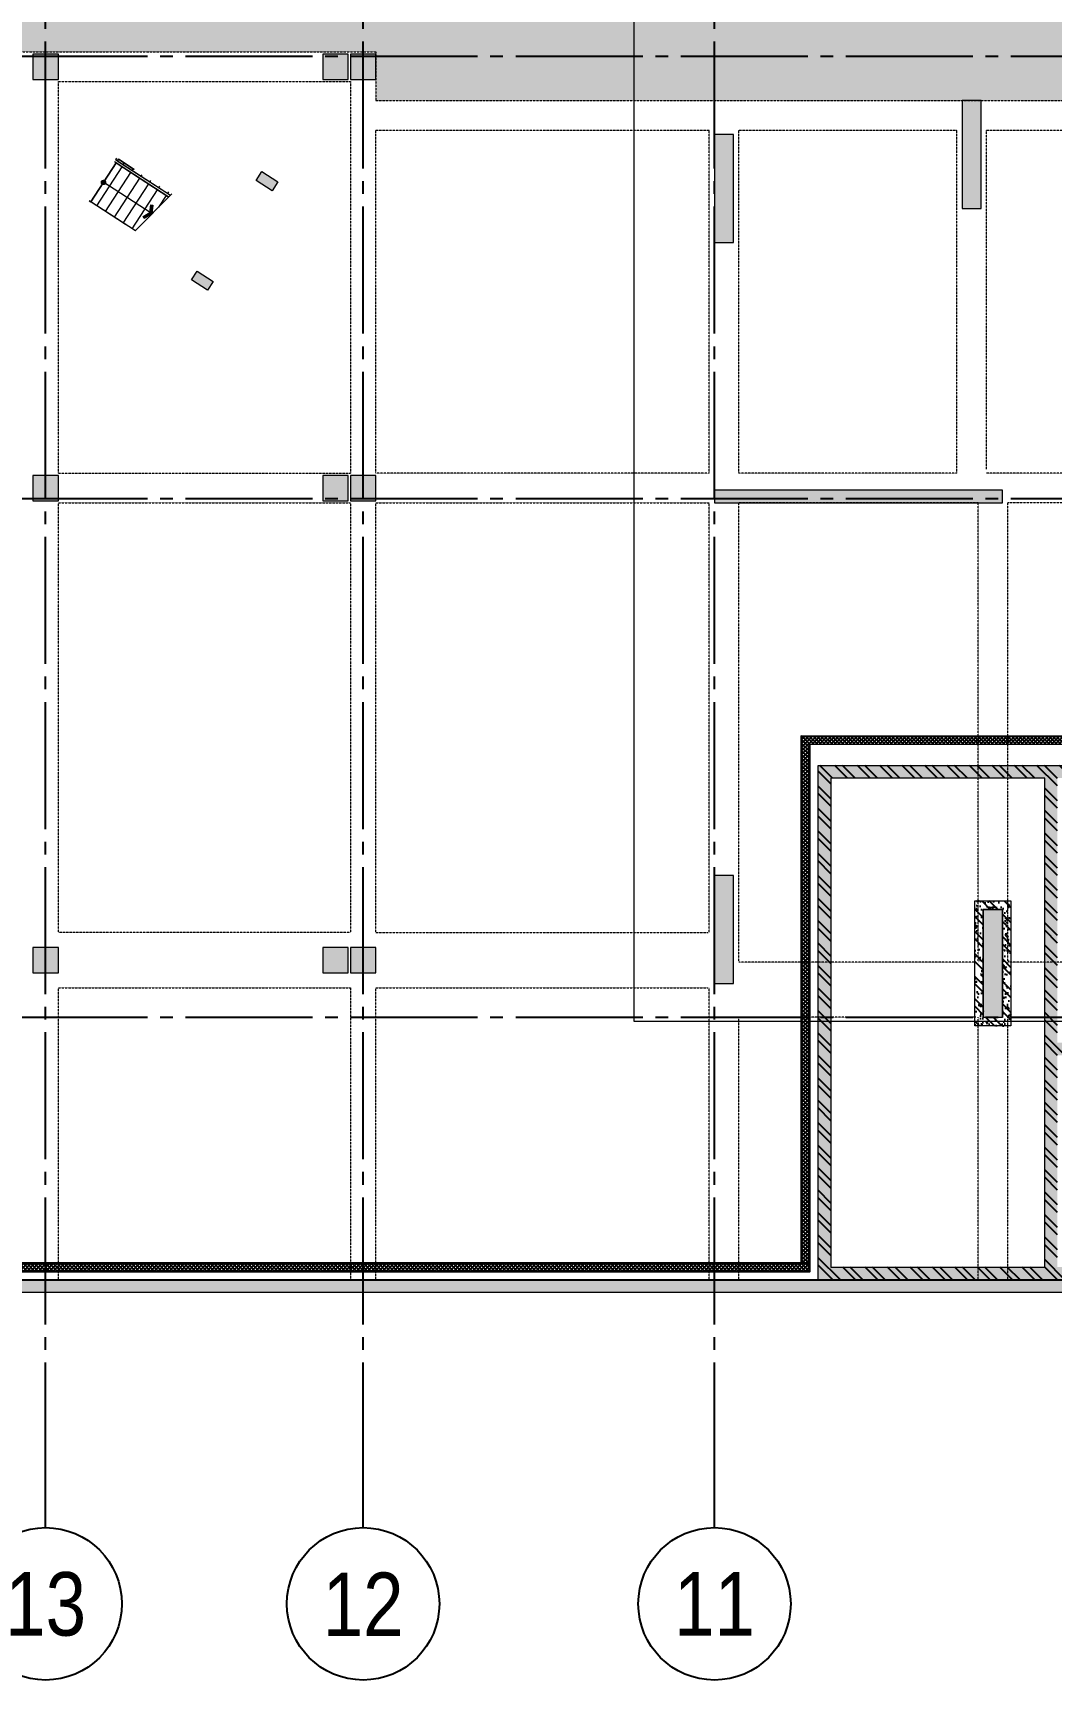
# Model space of a CAD drawing. Header units: millimetres. Extents: x 3014920 to 3563667, y -1638653 to -1356471.
# Drawn here: x 3287699 to 3311749, y -1539088 to -1500186 of the extents above; entities that cross this region are included whole.
import ezdxf
from ezdxf.enums import TextEntityAlignment as Align
from ezdxf.xclip import XClip

# ---------------------------------------------------------------- set-up
doc = ezdxf.new("R2010")
doc.units = ezdxf.units.MM
doc.header["$MEASUREMENT"] = 0
doc.header["$XCLIPFRAME"] = 0
for name, pattern in [('CHG_XX_Cot_Ham 2$0$MB_Luoi truc$0$HTT Hidden 21', [3, 2, -1]), ('CHG_XX_Damsan_Ham 2$0$CHG_XX_Damsan_Ham 2$0$HIDDEN', [0.375, 0.25, -0.125]), ('CHG_XX_Damsan_Ham 2$0$MB Ham 2$0$Hidden21', [3, 2, -1]), ('CHG_XX_Luoi truc$0$MB_Luoi truc$0$Center101', [13, 10, -1, 1, -1])]:
    doc.linetypes.add(name, pattern=pattern)
doc.layers.get('0').update_dxf_attribs({"lineweight": 9})
doc.layers.get('Defpoints').update_dxf_attribs({"color": 10, "lineweight": 0})
for name, color, linetype, lineweight, plot in [('CHG_XX_Cot_Ham 2$0$NS-Column-H2', 90, 'Continuous', 13, False), ('CHG_XX_Cot_Ham 2$0$NS-Column-H2 @ 1', 90, 'Continuous', 13, False), ('CHG_XX_Cot_Ham 2$0$NS-Column-H2 @ 150', 90, 'Continuous', 13, False)]:
    doc.layers.add(name, color=color, linetype=linetype, lineweight=lineweight, plot=plot)
for name, color, linetype, lineweight in [('CHG_XX_Cot_Ham 2$0$NS-DuongBao', 3, 'Continuous', 18), ('CHG_XX_Cot_Ham 2$0$NS-Hatch', 8, 'Continuous', 25), ('CHG_XX_Cot_Ham 2$0$NS-Pier-H2', 150, 'Continuous', 13), ('CHG_XX_Cot_Ham 2$0$NS-Pier-H2 @ 1', 150, 'Continuous', 13), ('CHG_XX_Cot_Ham 2$0$NS-Pier-H2 @ 150', 150, 'Continuous', 13), ("CHG_XX_Damsan_Ham 2$0$CHG_XX_Damsan_Ham 2$0$'S_General_Hidden_1 Thin", 1, 'CHG_XX_Damsan_Ham 2$0$CHG_XX_Damsan_Ham 2$0$HIDDEN', 18), ('CHG_XX_Damsan_Ham 2$0$CHG_XX_Damsan_Ham 2$0$CHG_XX_Damsan_Ham 2$0$Start net bao', 3, 'Continuous', 18), ('CHG_XX_Damsan_Ham 2$0$CHG_XX_Damsan_Ham 2$0$DBAO', 3, 'Continuous', 13), ('CHG_XX_Damsan_Ham 2$0$CHG_XX_Damsan_Ham 2$0$DTE-MEP-H-SLAB TEXT', 3, 'Continuous', 0), ('CHG_XX_Damsan_Ham 2$0$CHG_XX_Damsan_Ham 2$0$mach ngung thi cong', 6, 'Continuous', 13), ('CHG_XX_Damsan_Ham 2$0$CHG_XX_Damsan_Ham 2$0$Start hatch', 8, 'Continuous', 25), ('CHG_XX_Damsan_Ham 2$0$CHG_XX_Damsan_Ham 2$0$Start net bao', 3, 'Continuous', 18), ('CHG_XX_Damsan_Ham 2$0$CHG_XX_Damsan_Ham 2$0$Start vach', 6, 'Continuous', 25), ('CHG_XX_Damsan_Ham 2$0$DTE-MEP-H-SLAB TEXT', 3, 'Continuous', 0), ('CHG_XX_Damsan_Ham 2$0$HATCH', 57, 'Continuous', 9), ('CHG_XX_Damsan_Ham 2$0$mach ngung thi cong', 6, 'Continuous', 13), ('CHG_XX_Damsan_Ham 2$0$Start vach', 6, 'Continuous', 25), ('CHG_XX_Damsan_Ham 2$0$tam cap ram', 8, 'Continuous', 5)]:
    doc.layers.add(name, color=color, linetype=linetype, lineweight=lineweight)
for name, color, linetype in [("CHG_XX_Damsan_Ham 2$0$CHG_XX_Damsan_Ham 2$0$'S_General_Hatch_8", 8, 'Continuous'), ('CHG_XX_Damsan_Ham 2$0$CHG_XX_Damsan_Ham 2$0$MEP-00-GENERAL-35', 2, 'Continuous'), ('CHG_XX_Damsan_Ham 2$0$DTE-MEP-REVISION-1', 2, 'Continuous'), ('CHG_XX_Damsan_Ham 2$0$MB Ham 2$0$Staircase', 30, 'Continuous'), ('CHG_XX_Damsan_Ham 2$0$MB Ham 2$0$Staircase Hidden', 34, 'CHG_XX_Damsan_Ham 2$0$MB Ham 2$0$Hidden21'), ('CHG_XX_Damsan_Ham 2$0$MEP-00-GENERAL-35', 2, 'Continuous'), ('CHG_XX_Luoi truc$0$Grid', 34, 'Continuous'), ('CHG_XX_Luoi truc$0$Grid Line', 8, 'CHG_XX_Luoi truc$0$MB_Luoi truc$0$Center101')]:
    doc.layers.add(name, color=color, linetype=linetype)
doc.styles.add('CHG_XX_Luoi truc$0$MB_Luoi truc$0$Grid A-F$0$VNI-HelveCB', font='VHELVCB_0.TTF')
pattern_1 = [(50, (-50, -50), (358.6301, -31.37607), [37.5, -412.5]), (355, (-50, -50), (-69.3757, 376.0961), [30, -330]), (100.45144, (-20.1, -52.6), (289.2544, 344.72), [31.8701, -350.57106]), (46.1842, (-50, 50), (533.6207, -82.7596), [56.25, -618.75]), (96.63564, (-5.53, 43.1), (467.331, 487.0593), [47.8052, -525.8569]), (351.18416, (-50, 50), (467.331, 487.0593), [45, -495]), (21, (0, 25), (298.4535, -201.30945), [37.5, -412.5]), (326, (0, 25), (121.6577, 362.575), [30, -330]), (71.45144, (24.87, 8.22), (420.1112, 161.2656), [31.8701, -350.57106]), (37.5, (-50, -50), (6.07993, 166.44693), [0, -326, 0, -335, 0, -331.25]), (7.5, (-50, -50), (131.53477, 197.20586), [0, -191, 0, -318.5, 0, -126.25]), (327.5, (-161.5, -50), (266.91122, -11.27744), [0, -125, 0, -390, 0, -517.5]), (317.5, (-211.5, -50), (291.5931, 50.0525), [0, -162.5, 0, -259, 0, -367.5])]

# ---------------------------------------------------------------- blocks, each defined once
blk = doc.blocks.new('*U2896')
at = {"layer": 'CHG_XX_Cot_Ham 2$0$NS-Column-H2 @ 1'}
h = blk.add_hatch(color=256, dxfattribs=at)
h.dxf.hatch_style = 1
h.paths.add_polyline_path([(-300, -300), (-300, 300), (300, 300), (300, -300)])
at = {"layer": 'CHG_XX_Cot_Ham 2$0$NS-Column-H2 @ 150'}
h = blk.add_hatch(color=256, dxfattribs=at)
h.dxf.hatch_style = 1
h.paths.add_polyline_path([(-300, -300), (-300, 300), (300, 300), (300, -300)])
blk = doc.blocks.new('CHG_XX_Cot_Ham 2$0$HoBoi_C600x600')
at = {"layer": 'CHG_XX_Cot_Ham 2$0$NS-Column-H2'}
blk.add_lwpolyline([(300, -300), (300, 300), (-300, 300), (-300, -300)], close=True, dxfattribs=at)
blk.add_blockref('*U2896', (0, 0), dxfattribs=at)
blk = doc.blocks.new('*U2895')
at = {"layer": 'CHG_XX_Cot_Ham 2$0$NS-Pier-H2 @ 1'}
h = blk.add_hatch(color=256, dxfattribs=at)
h.dxf.hatch_style = 1
h.paths.add_polyline_path([(450, 0), (0, 0), (0, -2550), (450, -2550)])
at = {"layer": 'CHG_XX_Cot_Ham 2$0$NS-Pier-H2 @ 150'}
h = blk.add_hatch(color=256, dxfattribs=at)
h.dxf.hatch_style = 1
h.paths.add_polyline_path([(450, 0), (0, 0), (0, -2550), (450, -2550)])
blk = doc.blocks.new('CHG_XX_Cot_Ham 2$0$Block A_C450x2250')
at = {"layer": 'CHG_XX_Cot_Ham 2$0$NS-Pier-H2'}
blk.add_lwpolyline([(450, -2550), (0, -2550), (0, 0), (450, 0)], close=True, dxfattribs=at)
blk.add_blockref('*U2895', (0, 0), dxfattribs=at)
blk = doc.blocks.new('*U2889')
at = {"layer": 'CHG_XX_Luoi truc$0$Grid Line'}
blk.add_line((0, 0), (0, 608), dxfattribs=at)
at = {"layer": 'CHG_XX_Luoi truc$0$Grid', "lineweight": -2, "style": 'CHG_XX_Luoi truc$0$MB_Luoi truc$0$Grid A-F$0$VNI-HelveCB'}
for tag, p in [('GRIDSUB', (0, 617)), ('GRID', (0, -9))]:
    blk.add_attdef(tag, text='', height=5, dxfattribs=at).set_placement(p, align=Align.MIDDLE)
blk = doc.blocks.new('*U2891')
at = {"layer": 'CHG_XX_Luoi truc$0$Grid', "lineweight": -2}
blk.add_line((0, -3), (0, 0), dxfattribs=at)
blk.add_circle((0, -9), 6, dxfattribs=at)
at = {"layer": 'CHG_XX_Luoi truc$0$Grid Line'}
blk.add_line((0, 0), (0, 438), dxfattribs=at)
at = {"layer": 'CHG_XX_Luoi truc$0$Grid', "lineweight": -2, "style": 'CHG_XX_Luoi truc$0$MB_Luoi truc$0$Grid A-F$0$VNI-HelveCB'}
for tag, p in [('GRIDSUB', (0, 447)), ('GRID', (0, -9))]:
    blk.add_attdef(tag, text='', height=5, dxfattribs=at).set_placement(p, align=Align.MIDDLE)
blk = doc.blocks.new('CHG_XX_Luoi truc')
at = {"layer": 'CHG_XX_Luoi truc$0$Grid', "xscale": 300, "yscale": 300, "zscale": 300}
for p in [(76850, -12747), (87300, -12747), (99550, -12747)]:
    blk.add_blockref('*U2889', p, dxfattribs=at)
at = {"layer": 'CHG_XX_Luoi truc$0$Grid'}
ref = blk.add_blockref('*U2891', (110703, 73850), dxfattribs=dict(at, xscale=300.0000000000013, yscale=300.0000000000013, zscale=300.0000000000013, rotation=90))
ref.add_attrib('GRID', '11', dxfattribs={"lineweight": -2, "height": 1500, "rotation": 90, "style": 'CHG_XX_Luoi truc$0$MB_Luoi truc$0$Grid A-F$0$VNI-HelveCB'}).set_placement((113403, 73850), align=Align.MIDDLE)
ref = blk.add_blockref('*U2891', (110703, 65550), dxfattribs=dict(at, xscale=300.0000000000013, yscale=300.0000000000013, zscale=300.0000000000013, rotation=90))
ref.add_attrib('GRID', '12', dxfattribs={"lineweight": -2, "height": 1500, "rotation": 90, "style": 'CHG_XX_Luoi truc$0$MB_Luoi truc$0$Grid A-F$0$VNI-HelveCB'}).set_placement((113403, 65550), align=Align.MIDDLE)
ref = blk.add_blockref('*U2891', (110703, 58050), dxfattribs=dict(at, xscale=300.0000000000013, yscale=300.0000000000013, zscale=300.0000000000013, rotation=90))
ref.add_attrib('GRID', '13', dxfattribs={"lineweight": -2, "height": 1500, "rotation": 90, "style": 'CHG_XX_Luoi truc$0$MB_Luoi truc$0$Grid A-F$0$VNI-HelveCB'}).set_placement((113403, 58050), align=Align.MIDDLE)
blk = doc.blocks.new('CHG_XX_Cot_Ham 2')
at = {"layer": 'CHG_XX_Cot_Ham 2$0$NS-Column-H2'}
h = blk.add_hatch(color=256, dxfattribs=at)
h.paths.add_polyline_path([(79820.7, 63534.7), (80030.4, 63398.6), (79785.5, 63021.1), (79575.7, 63157.1)])
h.paths.add_polyline_path([(82169.6, 62010.7), (82379.3, 61874.6), (82134.4, 61497.1), (81924.7, 61633.2)])
at = {"layer": 'CHG_XX_Cot_Ham 2$0$NS-Hatch'}
h = blk.add_hatch(dxfattribs=at)
h.set_pattern_fill('ANSI32', color=256, scale=1000, style=0)
h.paths.add_polyline_path([(93600, 76300), (105750.8, 76300), (105750.8, 127475), (93600, 127475)])
h.paths.add_polyline_path([(93900, 107200), (93900, 112700), (105450.8, 112700), (105450.8, 107200)], flags=16)
h.paths.add_polyline_path([(101300.8, 106900), (101300.8, 99800), (93900, 99800), (93900, 106900)], flags=16)
h.paths.add_polyline_path([(93900, 113000), (93900, 118675), (105450.8, 118675), (105450.8, 113000)], flags=16)
h.paths.add_polyline_path([(101600.8, 106900), (105450.8, 106900), (105450.8, 92450), (93900, 92450), (93900, 99500), (101600.8, 99500)], flags=16)
h.paths.add_polyline_path([(93900, 118975), (93900, 122500), (95950, 122500), (95950, 118975)], flags=16)
h.paths.add_polyline_path([(96250, 118975), (96250, 127175), (105450.8, 127175), (105450.8, 118975)], flags=16)
h.paths.add_polyline_path([(100150.8, 92150), (100150.8, 87350), (93900, 87350), (93900, 92150)], flags=16)
h.paths.add_polyline_path([(93900, 122800), (93900, 127175), (95950, 127175), (95950, 122800)], flags=16)
h.paths.add_polyline_path([(100450.8, 92150), (105450.8, 92150), (105450.8, 81950), (100450.8, 81950)], flags=16)
h.paths.add_polyline_path([(100150.8, 87050), (100150.8, 81950), (93900, 81950), (93900, 87050)], flags=16)
h.paths.add_polyline_path([(105450.8, 81650), (105450.8, 76600), (93900, 76600), (93900, 81650)], flags=16)
h = blk.add_hatch(dxfattribs=at)
h.set_pattern_fill('AR-CONC', color=256, scale=50)
h.set_pattern_definition(pattern_1)
h.paths.add_polyline_path([(105750, 127475), (93600, 127475), (93600, 76300), (105750.8, 76300)])
h.paths.add_polyline_path([(93900, 107200), (93900, 112700), (105450.8, 112700), (105450.8, 107200)], flags=16)
h.paths.add_polyline_path([(101300.8, 106900), (101300.8, 99800), (93900, 99800), (93900, 106900)], flags=16)
h.paths.add_polyline_path([(93900, 113000), (93900, 118675), (105450.8, 118675), (105450.8, 113000)], flags=16)
h.paths.add_polyline_path([(101600.8, 106900), (105450.8, 106900), (105450.8, 92450), (93900, 92450), (93900, 99500), (101600.8, 99500)], flags=16)
h.paths.add_polyline_path([(93900, 118975), (93900, 122500), (95950, 122500), (95950, 118975)], flags=16)
h.paths.add_polyline_path([(96250, 118975), (96250, 127175), (105450.8, 127175), (105450.8, 118975)], flags=16)
h.paths.add_polyline_path([(100150.8, 92150), (100150.8, 87350), (93900, 87350), (93900, 92150)], flags=16)
h.paths.add_polyline_path([(93900, 122800), (93900, 127175), (95950, 127175), (95950, 122800)], flags=16)
h.paths.add_polyline_path([(100450.8, 92150), (105450.8, 92150), (105450.8, 81950), (100450.8, 81950)], flags=16)
h.paths.add_polyline_path([(100150.8, 87050), (100150.8, 81950), (93900, 81950), (93900, 87050)], flags=16)
h.paths.add_polyline_path([(105450.8, 81650), (105450.8, 76600), (93900, 76600), (93900, 81650)], flags=16)
h = blk.add_hatch(dxfattribs=at)
h.set_pattern_fill('AR-CONC', color=256, scale=50)
h.set_pattern_definition(pattern_1)
h.paths.add_polyline_path([(99550.8, 80200), (97000.8, 80200), (97000.8, 80650), (99550.8, 80650)], flags=16)
h.paths.add_polyline_path([(99750.8, 80000), (96800.8, 80000), (96800.8, 80850), (99750.8, 80850)])
h = blk.add_hatch(dxfattribs=at)
h.set_pattern_fill('ANSI32,_O', color=256, scale=1000)
h.set_pattern_definition([(45, (-2213768.6, 546866.82), (-265.16504, 265.16504), []), (45, (-2213591.8, 546866.82), (-265.16504, 265.16504), [])])
h.paths.add_polyline_path([(96800.8, 80000), (99750.8, 80000), (99750.8, 80850), (96800.8, 80850)])
h.paths.add_polyline_path([(97000.8, 80200), (99550.8, 80200), (99550.8, 80650), (97000.8, 80650)], flags=16)
at = {"layer": 'CHG_XX_Cot_Ham 2$0$NS-Pier-H2'}
h = blk.add_hatch(color=256, dxfattribs=at)
h.dxf.hatch_style = 1
h.paths.add_polyline_path([(99639.2, 163400), (-10900, 163400), (-10900, 85450), (-300, 85450), (-300, 84050), (32350, 84050), (32350, -9000), (103575.5, -9000), (106050, -6022), (106050, 158254.3)])
h.paths.add_polyline_path([(99533.7, 163100), (105750, 158110.4), (105750, 90450), (105650, 90450), (105750, 90450), (105750, 13850), (105750, 13722.3), (105750, -5913.6), (103434.7, -8700), (93599.8, -8700), (93299.8, -8700), (32650, -8700), (32650, 84350), (0, 84350), (0, 85750), (-10600, 85750), (-10600, 163100), (93600, 163100)], flags=16)
h = blk.add_hatch(color=256, dxfattribs=at)
h.dxf.hatch_style = 1
h.paths.add_polyline_path([(87402.9, 80650), (87102.9, 80650), (87102.9, 73850), (87402.9, 73850)])
at = {"layer": 'CHG_XX_Cot_Ham 2$0$NS-Column-H2'}
for points in [[(79820.7, 63534.7), (80030.4, 63398.6), (79785.5, 63021.1), (79575.7, 63157.1), (79820.7, 63534.7)], [(82169.6, 62010.7), (82379.3, 61874.6), (82134.4, 61497.1), (81924.7, 61633.2), (82169.6, 62010.7)]]:
    blk.add_lwpolyline(points, dxfattribs=at)
at = {"layer": 'CHG_XX_Cot_Ham 2$0$NS-DuongBao'}
for points in [[(93600, 127475), (105750.8, 127475), (105750.8, 76300), (93600, 76300)], [(105450.8, 81650), (93900, 81650), (93900, 76600), (105450.8, 76600)], [(99750.8, 80000), (96800.8, 80000), (96800.8, 80850), (99750.8, 80850)]]:
    blk.add_lwpolyline(points, close=True, dxfattribs=at)
at = {"layer": 'CHG_XX_Cot_Ham 2$0$NS-Pier-H2'}
for p, q in [((106050, 158254.3), (106050, -6022)), ((105750, 90450), (105750, 13850))]:
    blk.add_line(p, q, dxfattribs=at)
at = {"layer": 'CHG_XX_Cot_Ham 2$0$NS-Pier-H2', "linetype": 'CHG_XX_Cot_Ham 2$0$MB_Luoi truc$0$HTT Hidden 21'}
blk.add_lwpolyline([(99639.2, 163400), (106050, 158254.3), (106050, -6022), (103575.5, -9000), (32350, -9000), (32350, 84050), (-300, 84050), (-300, 85450), (-10900, 85450), (-10900, 163400)], close=True, dxfattribs=at)
at = {"layer": 'CHG_XX_Cot_Ham 2$0$NS-Pier-H2'}
for points in [[(87400, 80650), (87100, 80650), (87100, 73850), (87400, 73850)], [(99550.8, 80200), (97000.8, 80200), (97000.8, 80650), (99550.8, 80650)]]:
    blk.add_lwpolyline(points, close=True, dxfattribs=at)
at = {"layer": 'CHG_XX_Cot_Ham 2$0$NS-Column-H2'}
for p in [(77100, 65550), (87050, 65550), (98200, 65550), (77100, 64900), (87050, 64900), (98200, 64900), (77100, 58050), (87050, 58050), (98200, 58050)]:
    blk.add_blockref('CHG_XX_Cot_Ham 2$0$HoBoi_C600x600', p, dxfattribs=at)
at = {"layer": 'CHG_XX_Cot_Ham 2$0$NS-Pier-H2'}
blk.add_blockref('CHG_XX_Luoi truc', (0, 0), dxfattribs=at)
at = {"layer": 'CHG_XX_Cot_Ham 2$0$NS-Pier-H2', "xscale": -1, "rotation": 90}
for p in [(97000, 80650), (77900, 80150), (78700, 74300), (96200, 74300)]:
    blk.add_blockref('CHG_XX_Cot_Ham 2$0$Block A_C450x2250', p, dxfattribs=at)
blk = doc.blocks.new('CHG_XX_Damsan_Ham 2$0$CHG_XX_Damsan_Ham 2$0$sdfsgdh')
at = {"layer": 'CHG_XX_Damsan_Ham 2$0$CHG_XX_Damsan_Ham 2$0$Start hatch', "ltscale": 0.5}
h = blk.add_hatch(dxfattribs=at)
h.set_pattern_fill('ANSI37', color=256, scale=500)
h.paths.add_polyline_path([(103800, -76625), (103600, -76625), (103600, -85000), (116050, -85000), (116050, -84800), (103800, -84800)])
h.paths.add_polyline_path([(102287, -77624), (102487, -77624), (102487, -74225), (103600, -74225), (103600, -74025), (102287, -74025)])
h = blk.add_hatch(dxfattribs=at)
h.set_pattern_fill('ANSI37', color=256, scale=500)
h.paths.add_polyline_path([(116250, -84800), (116050, -84800), (116050, -123126), (116250, -123126)])
at = {"layer": 'CHG_XX_Damsan_Ham 2$0$CHG_XX_Damsan_Ham 2$0$MEP-00-GENERAL-35'}
for points in [[(116250, -123126), (116250, -84800)], [(116050, -122926), (116050, -85000)]]:
    blk.add_lwpolyline(points, dxfattribs=at)
at = {"layer": 'CHG_XX_Damsan_Ham 2$0$DTE-MEP-H-SLAB TEXT', "color": 2, "ltscale": 0.5, "flags": 128}
for points in [[(103600, -85000), (103600, -76625)], [(103800, -84800), (103800, -76625)]]:
    blk.add_lwpolyline(points, dxfattribs=at)
at = {"layer": 'CHG_XX_Damsan_Ham 2$0$DTE-MEP-REVISION-1', "ltscale": 0.5}
blk.add_line((103600, -85000), (116050, -85000), dxfattribs=at)
at = {"layer": 'CHG_XX_Damsan_Ham 2$0$MEP-00-GENERAL-35'}
for points in [[(116250, -123126), (116250, -84800), (103800, -84800)], [(116050, -122926), (116050, -84800)]]:
    blk.add_lwpolyline(points, dxfattribs=at)
blk = doc.blocks.new('CHG_XX_Damsan_Ham 2$0$MB Ham 2$0$Arrow 60')
at = {"linetype": 'ByBlock', "lineweight": -2}
h = blk.add_hatch(color=0, dxfattribs=at)
h.paths.add_polyline_path([(1.88, 0.94), (1.65, 1.38), (0, 0.56), (-1.65, 1.38), (-1.88, 0.94), (0, 0)], flags=17)
h.paths.add_polyline_path([(1.65, 1.38), (1.88, 0.94), (0, 0), (-1.88, 0.94), (-1.65, 1.38), (0, 0.56)])
blk.add_hatch(color=0, dxfattribs=at).paths.add_polyline_path([(1.65, 1.38), (1.88, 0.94), (0, 0), (-1.88, 0.94), (-1.65, 1.38), (0, 0.56)])
at = {"color": 0, "linetype": 'ByBlock', "lineweight": -2}
blk.add_lwpolyline([(1.65, 1.38), (1.88, 0.94), (0, 0), (-1.88, 0.94), (-1.65, 1.38), (0, 0.56)], close=True, dxfattribs=at)
blk = doc.blocks.new('CHG_XX_Damsan_Ham 2$0$MB Ham 2$0$Dot')
at = {"linetype": 'ByBlock', "lineweight": -2}
h = blk.add_hatch(color=0, dxfattribs=at)
edge = h.paths.add_edge_path()
edge.add_arc((0, 0), 0.5, 0, 360)
at = {"color": 0, "linetype": 'ByBlock', "lineweight": -2}
blk.add_line((0, -1), (0, 1), dxfattribs=at)
blk.add_circle((0, 0), 0.5, dxfattribs=at)
blk = doc.blocks.new('*U2826')
at = {"layer": 'CHG_XX_Damsan_Ham 2$0$tam cap ram'}
h = blk.add_hatch(dxfattribs=at)
h.set_pattern_fill('_USER', color=256, scale=250, angle=90, pattern_type=0)
h.set_pattern_definition([(90, (2200, 2550), (-250, 2e-14), [])])
h.paths.add_polyline_path([(1200, 2550), (3200, 2550), (3200, 1450), (1200, 1450)])
h.paths.add_polyline_path([(1200, 1400), (3200, 1400), (3200, 1350), (1200, 1350)])
h.paths.add_polyline_path([(1200, 1200), (3200, 1200), (3200, 1150), (1200, 1150)])
h.paths.add_polyline_path([(1200, 1100), (3200, 1100), (3200, 0), (1200, 0)])
at = {"layer": 'CHG_XX_Damsan_Ham 2$0$MB Ham 2$0$Staircase'}
for p, q in [((1200, 0), (1200, 1100)), ((3200, 0), (3200, 1100)), ((0, 0), (4400, 0))]:
    blk.add_line(p, q, dxfattribs=at)
at = {"layer": 'CHG_XX_Damsan_Ham 2$0$MB Ham 2$0$Staircase Hidden'}
for p, q in [((4400, 2550), (4400, 0)), ((4400, 1200), (4400, 1350))]:
    blk.add_line(p, q, dxfattribs=at)
at = {"layer": 'CHG_XX_Damsan_Ham 2$0$tam cap ram'}
for p, q in [((0, 0), (0, 2550)), ((0, 2550), (4400, 2550)), ((1200, 1450), (1200, 2550)), ((1598, 1350), (1848, 2550)), ((1700, 1350), (1950, 2550)), ((3200, 1450), (3200, 2550)), ((600, 550), (600, 2000)), ((600, 2000), (3800, 2000)), ((3800, 550), (3800, 2000)), ((1100, 1100), (1100, 1450)), ((1100, 1450), (3300, 1450)), ((1150, 1150), (1150, 1400)), ((1150, 1400), (3250, 1400)), ((1200, 1150), (1200, 1400)), ((1200, 1400), (1200, 1350)), ((1200, 1350), (3200, 1350)), ((1200, 1200), (3200, 1200)), ((1200, 1200), (1200, 1150)), ((3200, 1150), (3200, 1400)), ((3250, 1150), (3250, 1400)), ((3300, 1100), (3300, 1450)), ((1100, 1100), (3300, 1100)), ((1150, 1150), (3250, 1150)), ((600, 550), (3800, 550))]:
    blk.add_line(p, q, dxfattribs=at)
for points in [[(1200, 2550), (3200, 2550), (3200, 1450), (1200, 1450)], [(1200, 1400), (3200, 1400), (3200, 1350), (1200, 1350)], [(1200, 1200), (3200, 1200), (3200, 1150), (1200, 1150)], [(1200, 1100), (3200, 1100), (3200, 0), (1200, 0)]]:
    blk.add_lwpolyline(points, close=True, dxfattribs=at)
for centre, start, end in [((1200, 1350), 90, 180), ((3200, 1350), 0, 90), ((1200, 1200), 180, 270), ((3200, 1200), 270, 0)]:
    blk.add_arc(centre, 1200, start, end, dxfattribs=at)
at = {"layer": 'CHG_XX_Damsan_Ham 2$0$tam cap ram', "yscale": 100, "zscale": 100}
for name, p, xscale, rotation in [('CHG_XX_Damsan_Ham 2$0$MB Ham 2$0$Arrow 60', (1835, 2000), 100, 270), ('CHG_XX_Damsan_Ham 2$0$MB Ham 2$0$Dot', (3200, 2000), 100, 270), ('CHG_XX_Damsan_Ham 2$0$MB Ham 2$0$Arrow 60', (3200, 550), -100, 90)]:
    blk.add_blockref(name, p, dxfattribs=dict(at, xscale=xscale, rotation=rotation))
blk = doc.blocks.new('CHG_XX_Damsan_Ham 2$0$ArchStaireH2')
ref = blk.add_blockref('*U2826', (67645, -77861), dxfattribs=dict(rotation=237.0225098971513))
XClip(ref).set_block_clipping_path([(3250, 1350), (3249.9999999999, 2550), (1945, 2550), (1695, 1350)])
blk = doc.blocks.new('CHG_XX_Damsan_Ham 2', base_point=(3089256, -609981))
at = {"layer": "CHG_XX_Damsan_Ham 2$0$CHG_XX_Damsan_Ham 2$0$'S_General_Hatch_8"}
h = blk.add_hatch(dxfattribs=at)
h.set_pattern_fill('CROSS', color=256, scale=2000)
edge = h.paths.add_edge_path()
edge.add_line((76750, 42625), (76750, 65250))
edge.add_line((76750, 65250), (76750, 65850))
edge.add_line((76750, 65850), (77900, 65850))
edge.add_line((77900, 65850), (77900, 89350))
edge.add_line((77900, 89350), (76850, 89350))
edge.add_line((76850, 89350), (76850, 90650))
edge.add_line((76850, 90650), (76852, 131950))
edge.add_line((76852, 131950), (51950, 131950))
edge.add_line((51950, 131950), (51950, 130600))
edge.add_line((51950, 130600), (22700, 130600))
edge.add_line((22700, 130600), (22700, 84050))
edge.add_line((22700, 84050), (32350, 84050))
edge.add_line((32350, 84050), (32350, 22700))
edge.add_line((32350, 22700), (76500, 22700))
edge.add_line((76500, 22700), (76500, 23518))
edge.add_line((76500, 23518), (76750, 23518))
edge.add_line((76750, 23518), (76750, 42625))
edge.add_line((76750, 42625), (76750, 43198))
at = {"layer": "CHG_XX_Damsan_Ham 2$0$CHG_XX_Damsan_Ham 2$0$'S_General_Hidden_1 Thin", "ltscale": 10}
for p, q in [((77900, 65850), (77900, 89350)), ((78600, 80275), (78600, 84575)), ((86700, 84575), (86700, 80275)), ((87400, 83375), (87400, 80775)), ((98250, 83375), (98250, 80825)), ((99550, 83375), (99550, 80825)), ((98250, 80775), (87400, 80775)), ((105750, 80775), (99550, 80775)), ((86600, 80275), (78600, 80275)), ((98250, 80075), (87400, 80075)), ((87400, 80075), (87400, 74425)), ((98250, 80025), (98250, 74425)), ((105750, 80075), (99550, 80075)), ((99550, 80025), (99550, 74425)), ((78600, 74425), (78600, 79575)), ((86700, 79575), (78600, 79575)), ((86700, 79575), (86700, 74425)), ((86700, 74425), (78600, 74425)), ((98250, 74425), (87400, 74425)), ((105750, 74425), (99550, 74425)), ((86700, 73725), (78600, 73725)), ((78600, 65850), (78600, 73725)), ((97550, 73725), (87400, 73725)), ((87400, 65850), (87400, 73725)), ((97550, 65850), (97550, 73700)), ((105750, 73725), (98850, 73725)), ((98850, 65850), (98850, 73700)), ((97550, 65850), (87400, 65850)), ((105750, 65850), (98850, 65850)), ((77450, 58350), (77450, 65250)), ((77450, 65250), (86700, 65250)), ((86700, 58350), (86700, 65250)), ((87400, 58350), (87400, 65250)), ((87400, 65250), (97550, 65250)), ((97550, 65250), (97550, 58350)), ((98850, 58350), (98850, 65250)), ((98850, 65250), (105750, 65250)), ((86700, 58350), (77450, 58350)), ((97550, 58350), (87400, 58350)), ((105750, 58350), (98850, 58350))]:
    blk.add_line(p, q, dxfattribs=at)
for points in [[(86700, 73725), (86700, 65850), (78600, 65850)], [(32350, 22700), (76597, 22700), (76750, 24350), (76750, 32950), (76750, 40700), (76750, 65850), (77900, 65850)]]:
    blk.add_lwpolyline(points, dxfattribs=at)
at = {"layer": 'CHG_XX_Damsan_Ham 2$0$CHG_XX_Damsan_Ham 2$0$CHG_XX_Damsan_Ham 2$0$Start net bao'}
for points in [[(-10900, 163400), (99639, 163400), (106050, 158250), (106050, -6022), (103576, -9000), (32350, -9000), (32350, 84050), (-300, 84050)], [(105750, 90450), (105750, 48850)]]:
    blk.add_lwpolyline(points, dxfattribs=at)
at = {"layer": 'CHG_XX_Damsan_Ham 2$0$CHG_XX_Damsan_Ham 2$0$mach ngung thi cong'}
blk.add_lwpolyline([(23700, 90148), (-100, 90150), (-100, 153400), (99650, 153400), (99650, 71950), (75851, 71950), (75851, 88800), (75851, 88800), (75851, 129600), (23700, 129600)], close=True, dxfattribs=at)
at = {"layer": 'CHG_XX_Damsan_Ham 2$0$CHG_XX_Damsan_Ham 2$0$Start net bao'}
for points in [[(-10900, 163400), (99639, 163400), (106050, 158250), (106050, -6022), (103576, -9000), (32350, -9000), (32350, 84050), (-300, 84050)], [(105750, 90450), (105750, 48850)]]:
    blk.add_lwpolyline(points, dxfattribs=at)
at = {"layer": 'CHG_XX_Damsan_Ham 2$0$CHG_XX_Damsan_Ham 2$0$Start vach'}
blk.add_lwpolyline([(105750, 12350), (105750, 156610)], dxfattribs=at)
at = {"layer": 'CHG_XX_Damsan_Ham 2$0$mach ngung thi cong'}
blk.add_lwpolyline([(23900, 90148), (-100, 90150), (-100, 153400), (99650, 153400), (99650, 71950), (75549, 71950), (75549, 88800), (75549, 88800), (75549, 129500), (23900, 129500)], close=True, dxfattribs=at)
at = {"layer": 'CHG_XX_Damsan_Ham 2$0$Start vach'}
blk.add_lwpolyline([(105750, 12350), (105750, 156610)], dxfattribs=at)
at = {"layer": 'CHG_XX_Damsan_Ham 2$0$CHG_XX_Damsan_Ham 2$0$DBAO'}
blk.add_blockref('CHG_XX_Cot_Ham 2', (0, 0), dxfattribs=at)
at = {"layer": 'CHG_XX_Damsan_Ham 2$0$CHG_XX_Damsan_Ham 2$0$DTE-MEP-H-SLAB TEXT'}
blk.add_blockref('CHG_XX_Damsan_Ham 2$0$CHG_XX_Damsan_Ham 2$0$sdfsgdh', (-10700, 160900), dxfattribs=at)
at = {"layer": 'CHG_XX_Damsan_Ham 2$0$HATCH'}
for name, p in [('CHG_XX_Cot_Ham 2', (0, 0)), ('CHG_XX_Damsan_Ham 2$0$ArchStaireH2', (12250, 141050))]:
    blk.add_blockref(name, p, dxfattribs=at)

msp = doc.modelspace()

# ---------------------------------------------------------------- block references
at = {"layer": 'Defpoints', "rotation": 270}
msp.add_blockref('CHG_XX_Damsan_Ham 2', (2619967.54426, -4513141.12138), dxfattribs=at)

doc.saveas('drawing.dxf')
